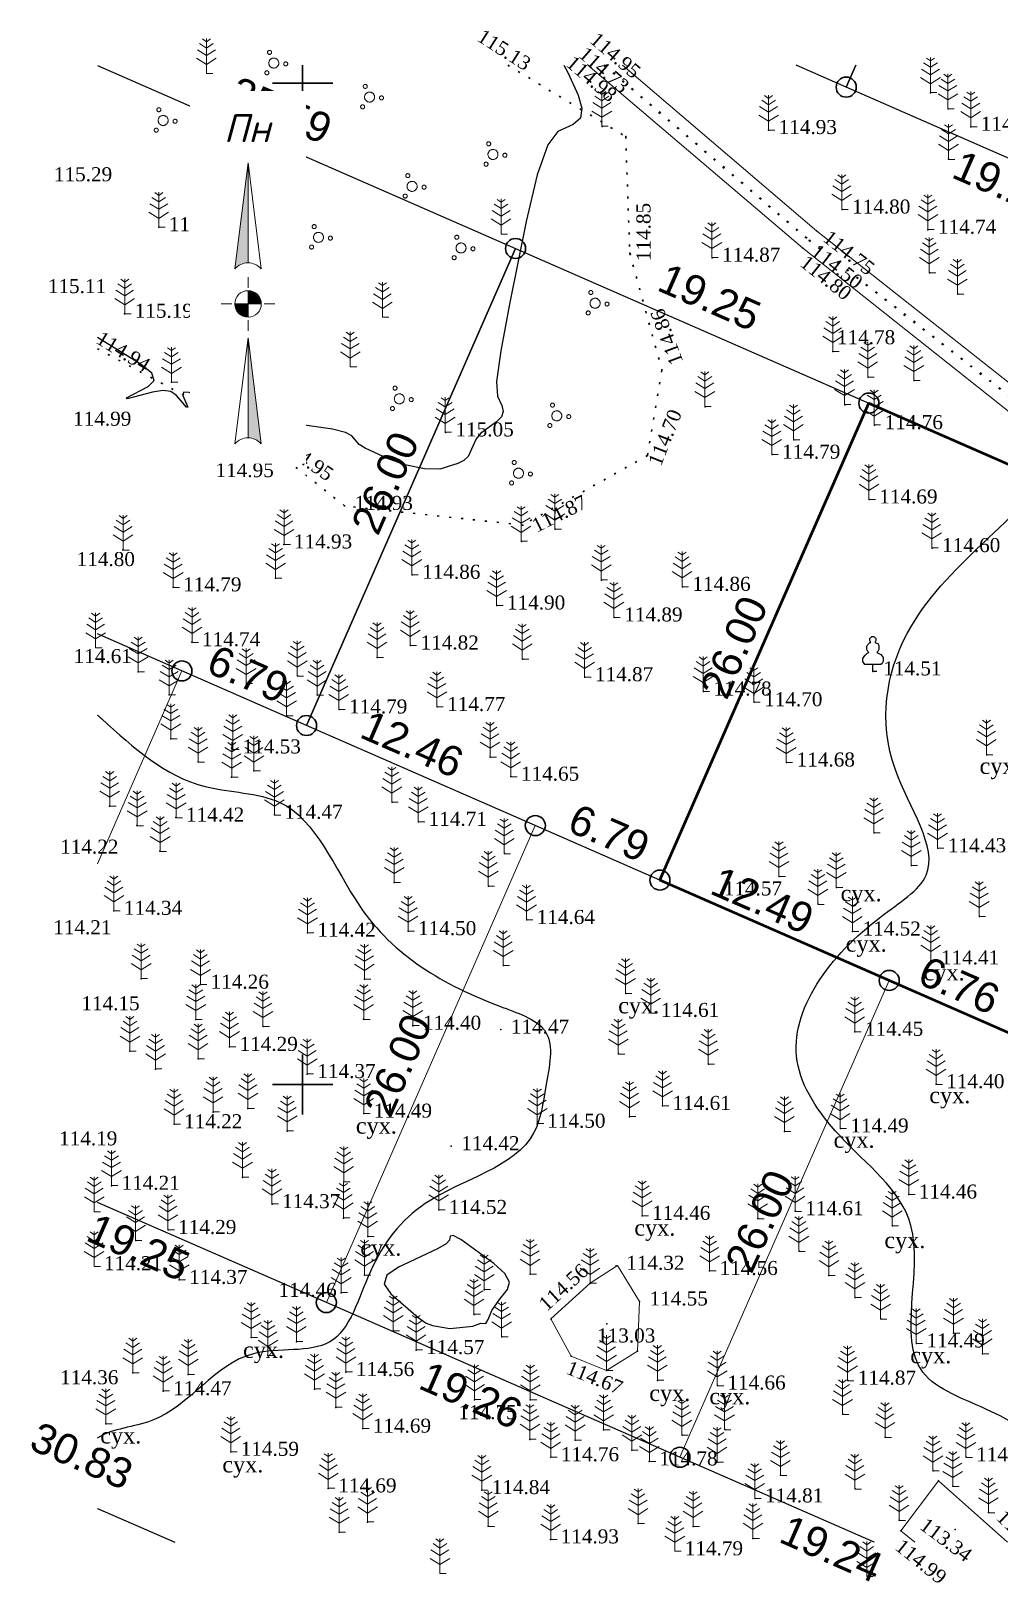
# Model space of a CAD drawing. Header units: millimetres. Extents: x 5405636.4 to 5405725, y 5524925.1 to 5525002.6.
# Drawn here: x 5405636.4 to 5405684.8, y 5524925.1 to 5525002.6 of the extents above; entities that cross this region are included whole.
import ezdxf
from ezdxf.enums import TextEntityAlignment as Align

# ---------------------------------------------------------------- set-up
doc = ezdxf.new("R2010")
doc.units = ezdxf.units.MM
doc.set_wipeout_variables(frame=1)
doc.linetypes.add('HIDDEN', pattern=[0.5, 0, -0.5])
doc.linetypes.add('суцільна', pattern=[50, 50, 0])
for name, color, linetype, lineweight in [('#Лист (текст_ПН)', 250, 'Continuous', 0), ('#Штамп', 250, 'Continuous', 0), ('11900000', 1, 'Continuous', 30), ('Контур', 7, 'HIDDEN', 30), ('рельеф', 7, 'Continuous', 0), ('ТОЧКИ', 7, 'Continuous', 30), ('усл. знак', 7, 'суцільна', 20)]:
    doc.layers.add(name, color=color, linetype=linetype, lineweight=lineweight)
for name, color, linetype in [('горизонтали', 42, 'Continuous'), ('Ділянки_Межі', 10, 'Continuous'), ('надписи', 7, 'Continuous'), ('отметки', 7, 'Continuous'), ('промеры', 185, 'Continuous'), ('Растительность', 7, 'Continuous')]:
    doc.layers.add(name, color=color, linetype=linetype)
doc.styles.get("Standard").update_dxf_attribs({"font": 'arial.ttf'})
doc.styles.add('times', font='times.ttf')
doc.styles.add('Мой_Топо', font='isocpeui.ttf')
doc.linetypes.add('канава 0', pattern='A,0.9,0,["|",Standard,S=0.25,R=0,X=0,Y=0],0.1', length=1)

# ---------------------------------------------------------------- blocks, each defined once
blk = doc.blocks.new('A$C51FE15A3')
at = {"layer": 'Растительность', "color": 94, "lineweight": 0}
for points in [[(-0.201, 1.726), (0, 1.584), (0.201, 1.726)], [(0, 1.75), (0, 0), (0.319, 0)], [(-0.447, 1.172), (0, 0.895), (0.447, 1.172)], [(-0.343, 1.489), (0, 1.267), (0.343, 1.489)], [(-0.493, 0.753), (0, 0.444), (0.493, 0.753)]]:
    blk.add_lwpolyline(points, dxfattribs=at)
blk = doc.blocks.new('A$C2ACB5305')
at = {"layer": 'Растительность'}
blk.add_lwpolyline([(0.2, 0), (0.2, 0), (0, 0), (0, 0.35), (-0.4, 0.35), (-0.5, 0.5), (-0.5, 0.65), (-0.4, 0.8), (-0.3, 0.9), (-0.2, 0.95), (-0.25, 1), (-0.3, 1.1), (-0.3, 1.25), (-0.25, 1.35), (-0.15, 1.45), (-0.1, 1.45), (-0.15, 1.55), (-0.15, 1.65), (-0.05, 1.75), (0.05, 1.75), (0.15, 1.65), (0.15, 1.55), (0.1, 1.45), (0.25, 1.4), (0.3, 1.3), (0.3, 1.1), (0.25, 1), (0.2, 0.95), (0.4, 0.85), (0.5, 0.7), (0.5, 0.5), (0.45, 0.4), (0.4, 0.35), (0, 0.35)], dxfattribs=at)
blk = doc.blocks.new('A$C72385B22')
at = {"layer": 'усл. знак'}
for centre, radius in [((0, 0), 0.625), ((-0.02, 1.49), 0.25), ((-1.29, -0.64), 0.25), ((1.28, -0.76), 0.25)]:
    blk.add_circle(centre, radius, dxfattribs=at)
blk = doc.blocks.new('*U5')
at = {"color": 0}
for points in [[(-0.113, 0), (-0.109, -0.029), (-0.097, -0.056)], [(-0.113, 0), (-0.097, -0.056), (0, 0)], [(-0.097, -0.056), (0, -0.113), (0, 0)], [(-0.097, -0.056), (-0.08, -0.08), (-0.056, -0.097)], [(-0.097, -0.056), (-0.056, -0.097), (0, -0.113)], [(-0.056, -0.097), (-0.029, -0.109), (0, -0.113)]]:
    blk.add_solid(points, dxfattribs=at)
blk = doc.blocks.new('*U6')
at = {"color": 0}
for points in [[(0, 0), (0.097, 0.056), (0, 0.113)], [(0.097, 0.056), (0.029, 0.109), (0, 0.113)], [(0, 0), (0.113, 0), (0.097, 0.056)], [(0.097, 0.056), (0.056, 0.097), (0.029, 0.109)], [(0.097, 0.056), (0.08, 0.08), (0.056, 0.097)], [(0.113, 0), (0.109, 0.029), (0.097, 0.056)]]:
    blk.add_solid(points, dxfattribs=at)
blk = doc.blocks.new('*U7')
at = {"color": 0}
for points in [[(0, -1.136), (0.021, -1.138), (0, -0.288)], [(0.021, -1.138), (0.042, -1.142), (0, -0.288)], [(0.042, -1.142), (0.062, -1.15), (0, -0.288)], [(0.062, -1.15), (0.081, -1.16), (0, -0.288)], [(0.081, -1.16), (0.098, -1.173), (0, -0.288)], [(0.098, -1.173), (0.113, -1.188), (0, -0.288)]]:
    blk.add_solid(points, dxfattribs=at)
blk = doc.blocks.new('*U8')
at = {"color": 0}
for points in [[(-0.113, 0.297), (-0.098, 0.312), (0, 1.197)], [(-0.098, 0.312), (-0.081, 0.325), (0, 1.197)], [(-0.081, 0.325), (-0.062, 0.335), (0, 1.197)], [(-0.062, 0.335), (-0.042, 0.343), (0, 1.197)], [(-0.042, 0.343), (-0.021, 0.347), (0, 1.197)], [(-0.021, 0.347), (0, 0.349), (0, 1.197)]]:
    blk.add_solid(points, dxfattribs=at)
blk = doc.blocks.new('#Північ')
at = {"color": 7}
blk.add_wipeout([(-2.901, 10.635), (2.901, 10.635), (2.901, -7.981), (-2.901, -7.981)], dxfattribs=at).dxf.layer = '#Лист (текст_ПН)'
at = {"layer": '#Лист (текст_ПН)'}
for p, q in [((-0.663, 1.748), (0, 7.043)), ((0, 7.043), (0, 2.052)), ((0, 7.043), (0.663, 1.748)), ((0, 1.337), (0, 0.807)), ((-1.337, 0), (-0.807, 0)), ((-0.662, 0), (0.662, 0)), ((0, 0.662), (0, -0.662)), ((1.337, 0), (0.807, 0)), ((0, -1.337), (0, -0.807)), ((-0.663, -6.99), (0, -1.695)), ((0, -1.695), (0.663, -6.99)), ((0, -1.695), (0, -6.686))]:
    blk.add_line(p, q, dxfattribs=at)
at = {"layer": '#Лист (текст_ПН)', "flags": 128}
for points in [[(0, 7.043), (-0.663, 1.748, -0.218585), (0, 2.052)], [(0, 0), (-0.662, 0, 0.414214), (0, -0.662)]]:
    blk.add_lwpolyline(points, format="xyb", close=True, dxfattribs=at)
at = {"layer": '#Лист (текст_ПН)'}
blk.add_circle((0, 0), 0.662, dxfattribs=at)
for centre in [(0, 1.178), (0, -7.56)]:
    blk.add_arc(centre, 0.874, 40.67981, 139.32019, dxfattribs=at)
at = {"layer": '#Лист (текст_ПН)', "xscale": 5.883850111352785, "yscale": 5.883850111352785, "zscale": 5.883850111352785}
for name in ['*U8', '*U5', '*U6', '*U7']:
    blk.add_blockref(name, (0, 0), dxfattribs=at)
at = {"layer": '#Лист (текст_ПН)', "style": 'Мой_Топо'}
blk.add_text('Пн', height=1.4, dxfattribs=at).set_placement((-1.217, 8.077))

msp = doc.modelspace()

# ---------------------------------------------------------------- linework, layer by layer
at = {"layer": '11900000', "color": 7}
for points in [[(5405650, 5524998.5, 0), (5405650, 5525000.892, 0)], [(5405650, 5524998.5, 0), (5405650, 5525000.892, 0)], [(5405648.5, 5525000, 0), (5405651.5, 5525000, 0)], [(5405648.5, 5525000, 0), (5405651.5, 5525000, 0)], [(5405650, 5524948.5, 0), (5405650, 5524951.5, 0)], [(5405650, 5524948.5, 0), (5405650, 5524951.5, 0)], [(5405648.5, 5524950, 0), (5405651.5, 5524950, 0)], [(5405648.5, 5524950, 0), (5405651.5, 5524950, 0)]]:
    msp.add_polyline3d(points, dxfattribs=at)
at = {"layer": 'горизонтали', "color": 32}
msp.add_polyline3d([(5405663.029, 5525000.892, 115), (5405663.237, 5525000.532, 115), (5405663.747, 5524999.402, 115), (5405663.937, 5524998.742, 115), (5405663.857, 5524998.252, 115), (5405663.497, 5524997.922, 115), (5405662.737, 5524997.572, 115), (5405662.227, 5524996.912, 115), (5405661.697, 5524995.422, 115), (5405661.157, 5524993.092, 115), (5405660.317, 5524988.962, 115), (5405659.887, 5524986.622, 115), (5405659.677, 5524985.092, 115), (5405659.717, 5524984.372, 115), (5405659.937, 5524983.902, 115), (5405660.007, 5524983.602, 115), (5405659.917, 5524983.332, 115), (5405659.667, 5524983.082, 115), (5405658.867, 5524982.492, 115), (5405658.657, 5524982.242, 115), (5405658.267, 5524981.352, 115), (5405658.047, 5524981.152, 115), (5405657.737, 5524981.002, 115), (5405656.847, 5524980.722, 115), (5405656.087, 5524980.732, 115), (5405655.097, 5524980.932, 115), (5405654.227, 5524981.252, 115), (5405653.127, 5524981.762, 115), (5405652.827, 5524981.952, 115), (5405652.447, 5524982.382, 115), (5405652.137, 5524982.552, 115), (5405651.487, 5524982.722, 115), (5405648.717, 5524983.112, 115), (5405647.627, 5524983.302, 115), (5405646.697, 5524983.542, 115), (5405645.927, 5524983.842, 115), (5405644.337, 5524984.552, 115), (5405644.047, 5524984.572, 115), (5405644.027, 5524984.402, 115), (5405644.267, 5524983.812, 115), (5405644.207, 5524983.812, 115), (5405643.707, 5524984.392, 115), (5405643.427, 5524984.592, 115), (5405643.027, 5524984.652, 115), (5405642.507, 5524984.562, 115), (5405641.237, 5524984.232, 115), (5405641.207, 5524984.282, 115), (5405642.297, 5524984.852, 115), (5405642.597, 5524985.152, 115), (5405642.477, 5524985.512, 115), (5405641.937, 5524985.952, 115), (5405639.757, 5524987.292, 115)], dxfattribs=at)
msp.add_polyline3d([(5405658.497, 5524937.932, 114.5), (5405658.887, 5524938.082, 114.5), (5405659.137, 5524938.052, 114.5), (5405659.257, 5524938.262, 114.5), (5405659.437, 5524938.702, 114.5), (5405659.817, 5524939.262, 114.5), (5405660.217, 5524939.762, 114.5), (5405660.317, 5524940.132, 114.5), (5405660.087, 5524940.562, 114.5), (5405659.547, 5524941.062, 114.5), (5405657.887, 5524942.262, 114.5), (5405657.517, 5524942.452, 114.5), (5405657.367, 5524942.422, 114.5), (5405657.327, 5524942.222, 114.5), (5405657.157, 5524942.042, 114.5), (5405656.727, 5524941.782, 114.5), (5405654.787, 5524940.872, 114.5), (5405654.197, 5524940.472, 114.5), (5405654.067, 5524940.032, 114.5), (5405654.397, 5524939.542, 114.5), (5405655.757, 5524938.362, 114.5), (5405656.167, 5524938.082, 114.5), (5405656.477, 5524937.952, 114.5), (5405657.347, 5524937.812, 114.5), (5405658.497, 5524937.932, 114.5)], close=True, dxfattribs=at)
for points, knots in [([(5405690.458, 5524927.14), (5405690.303, 5524927.561), (5405689.161, 5524930.365), (5405685.864, 5524933.397), (5405678.956, 5524935.57), (5405682.018, 5524943.247), (5405676.904, 5524946.848), (5405673.214, 5524952.355), (5405677.096, 5524957.454), (5405682.552, 5524960.751), (5405678.423, 5524966.21), (5405679.751, 5524974.608), (5405685.836, 5524978.206), (5405688.015, 5524981.343)], [37.826057, 37.826057, 37.826057, 37.826057, 39.162292, 46.871348, 50.794349, 58.140724, 63.904689, 68.143785, 76.466951, 79.543627, 85.063561, 91.848837, 103.526432, 103.526432, 103.526432, 103.526432]), ([(5405639.757, 5524968.444), (5405639.824, 5524968.384), (5405641.532, 5524966.842), (5405644.076, 5524964.515), (5405650.202, 5524964.634), (5405652.744, 5524957.477), (5405657.638, 5524954.587), (5405662.753, 5524952.886), (5405662.102, 5524949.951), (5405661.607, 5524946.052), (5405656.166, 5524944.905), (5405653.211, 5524941.03), (5405652.017, 5524936.245), (5405646.321, 5524937.362), (5405643.86, 5524932.976), (5405640.503, 5524932.827), (5405639.767, 5524932.346), (5405639.757, 5524932.34)], [837.668888, 837.668888, 837.668888, 837.668888, 837.921411, 844.116267, 847.912489, 854.451188, 863.209597, 865.692003, 868.370851, 870.767732, 877.245455, 881.607053, 885.661514, 889.520415, 895.583001, 898.406187, 898.444441, 898.444441, 898.444441, 898.444441])]:
    msp.add_open_spline(points, degree=3, knots=knots, dxfattribs=at)
at = {"layer": 'Ділянки_Межі', "lineweight": 25}
for points in [[(5405639.757, 5525000.872), (5405660.622, 5524991.737), (5405678.256, 5524984.017), (5405695.889, 5524976.297), (5405710.886, 5524969.741), (5405713.693, 5524976.153), (5405716.501, 5524982.565), (5405694.756, 5524992.076), (5405677.123, 5524999.796), (5405674.619, 5525000.892)], [(5405678.513, 5524927.14), (5405668.826, 5524931.381), (5405651.182, 5524939.105), (5405639.757, 5524944.107)], [(5405639.757, 5524928.83), (5405643.622, 5524927.14)]]:
    msp.add_lwpolyline(points, dxfattribs=at)
at = {"layer": 'Ділянки_Межі'}
for points in [[(5405639.757, 5525000.872), (5405660.622, 5524991.737), (5405650.195, 5524967.92), (5405643.976, 5524970.643), (5405639.757, 5524972.49)], [(5405677.603, 5525000.892), (5405677.123, 5524999.796), (5405674.619, 5525000.892)], [(5405698.616, 5525000.892), (5405694.756, 5524992.076), (5405677.123, 5524999.796)], [(5405677.123, 5524999.796), (5405677.603, 5525000.892)]]:
    msp.add_lwpolyline(points, dxfattribs=at)
msp.add_lwpolyline([(5405650.195, 5524967.92), (5405660.622, 5524991.737), (5405678.256, 5524984.017), (5405667.828, 5524960.2), (5405661.61, 5524962.923)], close=True, dxfattribs=at)
at = {"layer": 'Ділянки_Межі', "lineweight": 50}
msp.add_lwpolyline([(5405667.828, 5524960.2), (5405678.256, 5524984.017), (5405695.889, 5524976.297), (5405685.462, 5524952.48), (5405679.269, 5524955.191)], close=True, dxfattribs=at)
at = {"layer": 'Ділянки_Межі', "lineweight": 0}
for points in [[(5405639.757, 5524972.49), (5405643.976, 5524970.643), (5405639.757, 5524961.007)], [(5405639.757, 5524961.007), (5405643.976, 5524970.643), (5405650.195, 5524967.92), (5405661.61, 5524962.923), (5405651.182, 5524939.105), (5405639.757, 5524944.107)], [(5405668.826, 5524931.381), (5405679.269, 5524955.191), (5405685.462, 5524952.48), (5405696.877, 5524947.483), (5405687.97, 5524927.14)], [(5405678.513, 5524927.14), (5405668.826, 5524931.381)], [(5405639.757, 5524928.83), (5405643.622, 5524927.14)]]:
    msp.add_lwpolyline(points, dxfattribs=at)
msp.add_lwpolyline([(5405651.182, 5524939.105), (5405661.61, 5524962.923), (5405667.828, 5524960.2), (5405679.269, 5524955.191), (5405668.826, 5524931.381)], close=True, dxfattribs=at)
at = {"layer": 'Контур', "color": 7, "linetype": 'HIDDEN', "elevation": 115.325}
msp.add_lwpolyline([(5405660.236, 5525000.892), (5405666.119, 5524997.33), (5405666.325, 5524991.499), (5405667.93, 5524985.661), (5405667.205, 5524981.396), (5405660.985, 5524977.927), (5405652.094, 5524978.885), (5405647.248, 5524982.721), (5405639.757, 5524986.734)], dxfattribs=at)
at = {"layer": 'отметки', "color": 7}
for p in [(5405681.332, 5524999.519, 114.738), (5405682.204, 5524998.709, 114.688), (5405664.941, 5524997.837, 114.985), (5405683.337, 5524997.82, 114.714), (5405666.119, 5524997.33, 114.957), (5405673.253, 5524997.654, 114.931), (5405682.226, 5524996.195, 114.73), (5405645.163, 5524994.046, 115.277), (5405676.917, 5524993.682, 114.802), (5405642.823, 5524992.802, 115.238), (5405675.636, 5524992.623, 114.745), (5405681.201, 5524992.675, 114.741), (5405674.941, 5524991.774, 114.796), (5405675.281, 5524992.142, 114.498), (5405666.325, 5524991.499, 114.846), (5405670.431, 5524991.278, 114.867), (5405681.289, 5524990.52, 114.73), (5405682.687, 5524989.451, 114.714), (5405641.118, 5524988.481, 115.193), (5405676.463, 5524986.589, 114.78), (5405667.93, 5524985.661, 114.864), (5405643.453, 5524985.059, 115.006), (5405646.365, 5524984.63, 115.109), (5405678.215, 5524985.314, 114.753), (5405680.516, 5524985.143, 114.714), (5405670.084, 5524983.839, 114.868), (5405677.056, 5524983.937, 114.726), (5405647.248, 5524982.721, 114.946), (5405657.127, 5524982.554, 115.053), (5405678.542, 5524982.916, 114.761), (5405674.504, 5524982.184, 114.729), (5405648.488, 5524981.181, 114.946), (5405667.205, 5524981.396, 114.703), (5405673.424, 5524981.444, 114.792), (5405678.274, 5524979.205, 114.689), (5405652.094, 5524978.885, 114.932), (5405660.985, 5524977.927, 114.874), (5405662.608, 5524977.726, 114.903), (5405649.063, 5524976.959, 114.931), (5405660.917, 5524977.111, 114.919), (5405641.032, 5524976.686, 114.796), (5405681.406, 5524976.78, 114.597), (5405648.647, 5524975.269, 114.901), (5405655.462, 5524975.447, 114.857), (5405643.538, 5524974.819, 114.79), (5405664.913, 5524975.182, 114.838), (5405668.947, 5524974.844, 114.855), (5405659.696, 5524973.911, 114.899), (5405665.55, 5524973.314, 114.887), (5405644.475, 5524972.079, 114.737), (5405655.384, 5524971.914, 114.818), (5405653.723, 5524971.317, 114.824), (5405660.98, 5524971.234, 114.832), (5405678.47, 5524970.621, 114.51), (5405641.787, 5524970.604, 114.549), (5405647.195, 5524970.015, 114.71), (5405649.74, 5524970.393, 114.797), (5405664.085, 5524970.331, 114.866), (5405643.337, 5524969.456, 114.594), (5405650.728, 5524969.443, 114.761), (5405669.999, 5524969.614, 114.782), (5405672.53, 5524969.081, 114.704), (5405649.209, 5524968.4, 114.712), (5405651.816, 5524968.721, 114.794), (5405656.71, 5524968.845, 114.773), (5405643.416, 5524967.257, 114.575), (5405646.444, 5524966.786, 114.529), (5405644.778, 5524966.099, 114.538), (5405646.502, 5524966.724, 114.527), (5405659.363, 5524966.34, 114.677), (5405674.151, 5524966.072, 114.681), (5405684.134, 5524966.46, 114.269), (5405646.451, 5524965.345, 114.544), (5405647.564, 5524965.662, 114.556), (5405660.393, 5524965.365, 114.655), (5405640.362, 5524963.9, 114.377), (5405654.461, 5524964.099, 114.68), (5405641.731, 5524962.925, 114.36), (5405643.678, 5524963.321, 114.423), (5405648.587, 5524963.46, 114.472), (5405655.786, 5524963.109, 114.708), (5405678.514, 5524962.563, 114.587), (5405642.881, 5524961.641, 114.383), (5405660.068, 5524961.524, 114.667), (5405681.697, 5524961.788, 114.428), (5405680.39, 5524960.928, 114.532), (5405654.563, 5524960.085, 114.573), (5405659.27, 5524959.905, 114.673), (5405673.779, 5524960.379, 114.567), (5405676.641, 5524959.832, 114.567), (5405675.722, 5524958.993, 114.577), (5405640.581, 5524958.666, 114.343), (5405683.769, 5524958.379, 114.401), (5405650.238, 5524957.574, 114.418), (5405655.257, 5524957.652, 114.497), (5405661.179, 5524958.209, 114.64), (5405677.44, 5524957.632, 114.52), (5405660.016, 5524955.943, 114.591), (5405681.35, 5524956.19, 114.41), (5405641.942, 5524955.271, 114.281), (5405653.078, 5524955.258, 114.399), (5405644.906, 5524954.98, 114.261), (5405666.12, 5524954.544, 114.549), (5405667.378, 5524953.568, 114.612), (5405644.669, 5524953.238, 114.317), (5405648.022, 5524952.883, 114.348), (5405653.042, 5524953.248, 114.392), (5405655.5, 5524952.93, 114.402), (5405659.891, 5524952.736, 114.47), (5405677.562, 5524952.625, 114.447), (5405641.382, 5524951.654, 114.264), (5405644.786, 5524951.27, 114.249), (5405646.351, 5524951.872, 114.292), (5405665.762, 5524951.52, 114.826), (5405642.658, 5524950.761, 114.256), (5405650.232, 5524950.516, 114.375), (5405670.251, 5524951.014, 114.55), (5405681.615, 5524950.009, 114.398), (5405667.956, 5524948.924, 114.608), (5405645.531, 5524948.617, 114.275), (5405647.271, 5524948.788, 114.262), (5405653.049, 5524948.54, 114.492), (5405666.312, 5524948.384, 114.59), (5405643.582, 5524948.009, 114.224), (5405649.228, 5524947.67, 114.392), (5405661.705, 5524948.036, 114.499), (5405674.04, 5524947.649, 114.576), (5405676.831, 5524947.798, 114.493), (5405657.417, 5524946.914, 114.422), (5405646.998, 5524945.358, 114.335), (5405652.049, 5524945.131, 114.448), (5405640.463, 5524944.937, 114.21), (5405680.246, 5524944.499, 114.459), (5405648.471, 5524944.019, 114.365), (5405656.794, 5524943.73, 114.523), (5405674.584, 5524943.669, 114.608), (5405643.285, 5524942.73, 114.287), (5405652.03, 5524943.325, 114.407), (5405666.936, 5524943.436, 114.46), (5405672.719, 5524943.297, 114.59), (5405679.433, 5524942.941, 114.538), (5405641.667, 5524942.198, 114.319), (5405653.253, 5524942.405, 114.397), (5405674.769, 5524941.665, 114.681), (5405653.089, 5524940.477, 114.505), (5405661.347, 5524940.518, 114.528), (5405665.646, 5524940.942, 114.317), (5405670.304, 5524940.683, 114.56), (5405676.265, 5524940.462, 114.596), (5405643.841, 5524940.236, 114.371), (5405659.061, 5524939.746, 114.441), (5405664.336, 5524940.063, 114.414), (5405651.924, 5524939.59, 114.459), (5405666.811, 5524939.159, 114.545), (5405677.565, 5524939.355, 114.607), (5405658.554, 5524938.51, 114.434), (5405662.393, 5524938.284, 114.558), (5405678.846, 5524938.291, 114.539), (5405647.437, 5524937.355, 114.458), (5405654.518, 5524937.693, 114.534), (5405659.935, 5524937.387, 114.582), (5405665.171, 5524938.046, 113.032), (5405682.485, 5524937.585, 114.455), (5405649.696, 5524937.149, 114.479), (5405655.661, 5524936.732, 114.569), (5405666.713, 5524936.674, 114.534), (5405680.63, 5524937.064, 114.491), (5405683.925, 5524936.544, 114.45), (5405648.269, 5524936.467, 114.532), (5405663.402, 5524936.429, 114.67), (5405641.521, 5524935.593, 114.294), (5405644.295, 5524935.51, 114.387), (5405652.16, 5524935.637, 114.556), (5405665.162, 5524935.711, 114.575), (5405667.703, 5524935.221, 114.681), (5405677.201, 5524935.207, 114.873), (5405643.043, 5524934.68, 114.466), (5405650.591, 5524934.789, 114.639), (5405658.58, 5524934.253, 114.751), (5405661.357, 5524934.242, 114.618), (5405670.696, 5524934.962, 114.657), (5405651.662, 5524933.871, 114.532), (5405676.952, 5524933.53, 114.673), (5405640.184, 5524933.048, 114.493), (5405653, 5524932.81, 114.692), (5405665.016, 5524932.747, 114.654), (5405671.062, 5524932.762, 114.708), (5405661.336, 5524932.275, 114.768), (5405663.601, 5524932.236, 114.74), (5405668.93, 5524932.485, 114.738), (5405679.068, 5524932.38, 114.62), (5405646.409, 5524931.654, 114.585), (5405662.384, 5524931.382, 114.756), (5405666.431, 5524931.733, 114.769), (5405667.296, 5524931.171, 114.781), (5405670.688, 5524931.138, 114.786), (5405683.108, 5524931.379, 114.58), (5405673.849, 5524930.479, 114.761), (5405681.456, 5524930.708, 114.698), (5405651.277, 5524929.827, 114.688), (5405658.937, 5524929.741, 114.844), (5405677.568, 5524929.798, 114.714), (5405681.725, 5524930.212, 114.828), (5405682.451, 5524929.938, 114.775), (5405672.573, 5524929.326, 114.813), (5405653.238, 5524928.143, 114.715), (5405666.735, 5524928.07, 114.949), (5405679.773, 5524928.247, 114.992), (5405684.231, 5524928.621, 114.856), (5405651.821, 5524927.641, 114.742), (5405659.259, 5524927.933, 114.931), (5405662.375, 5524927.282, 114.931), (5405669.481, 5524927.923, 114.802), (5405672.47, 5524927.332, 114.838), (5405679.855, 5524927.699, 114.988), (5405682.554, 5524927.769, 113.341)]:
    msp.add_point(p, dxfattribs=at)
at = {"layer": 'рельеф', "color": 7, "linetype": 'канава 0'}
for points, elevation in [([(5405664.224, 5525000.892), (5405674.941, 5524991.774), (5405691.464, 5524978.656), (5405705.667, 5524967.355), (5405722.501, 5524953.541)], 113.39), ([(5405705.399, 5524968.872), (5405692.063, 5524979.656), (5405675.636, 5524992.623), (5405665.959, 5525000.892)], 113.66), ([(5405681.725, 5524930.212), (5405679.855, 5524927.699), (5405680.553, 5524927.14)], 114.828), ([(5405685.169, 5524927.14), (5405681.725, 5524930.212)], 114.828)]:
    msp.add_lwpolyline(points, dxfattribs=dict(at, elevation=elevation))
at = {"layer": 'рельеф', "color": 7, "linetype": 'HIDDEN', "lineweight": 40, "elevation": 113.4}
msp.add_lwpolyline([(5405665.043, 5525000.892), (5405675.27, 5524992.15), (5405691.8, 5524979.29), (5405705.88, 5524967.78), (5405722.501, 5524954.297)], dxfattribs=at)
at = {"layer": 'рельеф', "color": 7, "linetype": 'канава 0', "ltscale": 0.4, "elevation": 114.41}
msp.add_lwpolyline([(5405664.34, 5524940.07), (5405662.39, 5524938.29), (5405663.4, 5524936.43), (5405665.16, 5524935.72), (5405666.71, 5524936.68), (5405666.81, 5524939.16), (5405665.714, 5524940.95), (5405664.34, 5524940.07)], dxfattribs=at)
at = {"layer": 'ТОЧКИ'}
for centre in [(5405677.123, 5524999.796), (5405660.622, 5524991.737), (5405678.256, 5524984.017), (5405643.976, 5524970.643, 107.24), (5405650.195, 5524967.92, 107.24), (5405661.61, 5524962.923, 107.24), (5405667.828, 5524960.2, 107.24), (5405679.269, 5524955.191, 107.24), (5405651.182, 5524939.105), (5405668.826, 5524931.381, 107.24)]:
    msp.add_circle(centre, 0.5, dxfattribs=at)

# ---------------------------------------------------------------- block references
at = {"layer": 'Растительность', "color": 7}
for name, p in [('A$C51FE15A3', (5405645.198, 5525000.481, 115.35)), ('A$C51FE15A3', (5405681.33, 5524999.52, 114.74)), ('A$C51FE15A3', (5405682.2, 5524998.71, 114.69)), ('A$C51FE15A3', (5405664.93, 5524997.85, 114.99)), ('A$C51FE15A3', (5405673.25, 5524997.65, 114.93)), ('A$C51FE15A3', (5405683.34, 5524997.82, 114.71)), ('A$C51FE15A3', (5405682.23, 5524996.19, 114.73)), ('A$C51FE15A3', (5405676.9, 5524993.69, 114.8)), ('A$C51FE15A3', (5405642.82, 5524992.8, 115.24)), ('A$C51FE15A3', (5405659.902, 5524992.461, 114.99)), ('A$C51FE15A3', (5405681.2, 5524992.68, 114.74)), ('A$C51FE15A3', (5405670.42, 5524991.29, 114.87)), ('A$C51FE15A3', (5405681.27, 5524990.53, 114.73)), ('A$C51FE15A3', (5405682.67, 5524989.46, 114.71)), ('A$C51FE15A3', (5405641.12, 5524988.48, 115.19)), ('A$C51FE15A3', (5405648.987, 5524988.313, 115.006)), ('A$C51FE15A3', (5405653.978, 5524988.304, 115.277)), ('A$C51FE15A3', (5405676.45, 5524986.6, 114.78)), ('A$C51FE15A3', (5405652.377, 5524985.826, 115.109)), ('A$C51FE15A3', (5405678.2, 5524985.32, 114.75)), ('A$C51FE15A3', (5405680.5, 5524985.15, 114.71)), ('A$C51FE15A3', (5405643.453, 5524985.059, 115.006)), ('A$C51FE15A3', (5405646.37, 5524984.63, 115.11)), ('A$C51FE15A3', (5405670.07, 5524983.85, 114.87)), ('A$C51FE15A3', (5405677.04, 5524983.95, 114.73)), ('A$C51FE15A3', (5405678.52, 5524982.93, 114.76)), ('A$C51FE15A3', (5405657.11, 5524982.56, 115.05)), ('A$C51FE15A3', (5405674.49, 5524982.19, 114.73)), ('A$C51FE15A3', (5405673.41, 5524981.45, 114.79)), ('A$C51FE15A3', (5405648.49, 5524981.18, 114.95)), ('A$C51FE15A3', (5405678.26, 5524979.21, 114.69)), ('A$C51FE15A3', (5405662.59, 5524977.73, 114.9)), ('A$C51FE15A3', (5405641.04, 5524976.68, 114.8)), ('A$C51FE15A3', (5405649.07, 5524976.96, 114.93)), ('A$C51FE15A3', (5405660.9, 5524977.12, 114.92)), ('A$C51FE15A3', (5405681.39, 5524976.79, 114.6)), ('A$C51FE15A3', (5405648.65, 5524975.27, 114.9)), ('A$C51FE15A3', (5405655.45, 5524975.45, 114.86)), ('A$C51FE15A3', (5405664.9, 5524975.19, 114.84)), ('A$C51FE15A3', (5405643.54, 5524974.81, 114.79)), ('A$C51FE15A3', (5405668.93, 5524974.85, 114.86)), ('A$C51FE15A3', (5405659.68, 5524973.91, 114.9)), ('A$C51FE15A3', (5405665.53, 5524973.32, 114.89)), ('A$C51FE15A3', (5405644.48, 5524972.07, 114.74)), ('A$C51FE15A3', (5405639.67, 5524971.8, 114.61)), ('A$C51FE15A3', (5405653.71, 5524971.32, 114.82)), ('A$C51FE15A3', (5405655.37, 5524971.92, 114.82)), ('A$C51FE15A3', (5405660.96, 5524971.24, 114.83)), ('A$C51FE15A3', (5405641.79, 5524970.6, 114.55)), ('A$C2ACB5305', (5405678.46, 5524970.62, 114.51)), ('A$C51FE15A3', (5405647.18, 5524970.02, 114.71)), ('A$C51FE15A3', (5405649.73, 5524970.39, 114.8)), ('A$C51FE15A3', (5405664.07, 5524970.33, 114.87)), ('A$C51FE15A3', (5405643.34, 5524969.45, 114.59)), ('A$C51FE15A3', (5405650.72, 5524969.44, 114.76)), ('A$C51FE15A3', (5405669.98, 5524969.62, 114.78)), ('A$C51FE15A3', (5405672.51, 5524969.08, 114.7)), ('A$C51FE15A3', (5405649.2, 5524968.4, 114.71)), ('A$C51FE15A3', (5405651.8, 5524968.72, 114.79)), ('A$C51FE15A3', (5405656.7, 5524968.85, 114.77)), ('A$C51FE15A3', (5405643.42, 5524967.25, 114.57)), ('A$C51FE15A3', (5405646.51, 5524966.72, 114.53)), ('A$C51FE15A3', (5405644.78, 5524966.09, 114.54)), ('A$C51FE15A3', (5405659.35, 5524966.34, 114.68)), ('A$C51FE15A3', (5405674.13, 5524966.07, 114.68)), ('A$C51FE15A3', (5405684.12, 5524966.46, 114.27)), ('A$C51FE15A3', (5405646.46, 5524965.34, 114.54)), ('A$C51FE15A3', (5405647.57, 5524965.65, 114.56)), ('A$C51FE15A3', (5405660.38, 5524965.36, 114.65)), ('A$C51FE15A3', (5405640.37, 5524963.89, 114.38)), ('A$C51FE15A3', (5405648.59, 5524963.45, 114.47)), ('A$C51FE15A3', (5405654.45, 5524964.1, 114.68)), ('A$C51FE15A3', (5405641.74, 5524962.91, 114.36)), ('A$C51FE15A3', (5405643.69, 5524963.31, 114.42)), ('A$C51FE15A3', (5405655.77, 5524963.11, 114.71)), ('A$C51FE15A3', (5405678.5, 5524962.56, 114.59)), ('A$C51FE15A3', (5405642.89, 5524961.63, 114.38)), ('A$C51FE15A3', (5405660.06, 5524961.52, 114.67)), ('A$C51FE15A3', (5405681.68, 5524961.79, 114.43)), ('A$C51FE15A3', (5405673.77, 5524960.38, 114.57)), ('A$C51FE15A3', (5405680.37, 5524960.93, 114.53)), ('A$C51FE15A3', (5405654.57, 5524960.08, 114.57)), ('A$C51FE15A3', (5405659.26, 5524959.9, 114.67)), ('A$C51FE15A3', (5405676.63, 5524959.83, 114.57)), ('A$C51FE15A3', (5405675.71, 5524958.99, 114.58)), ('A$C51FE15A3', (5405640.58, 5524958.67, 114.34)), ('A$C51FE15A3', (5405661.17, 5524958.21, 114.64)), ('A$C51FE15A3', (5405683.76, 5524958.38, 114.4)), ('A$C51FE15A3', (5405650.24, 5524957.57, 114.42)), ('A$C51FE15A3', (5405655.26, 5524957.65, 114.5)), ('A$C51FE15A3', (5405677.43, 5524957.63, 114.52)), ('A$C51FE15A3', (5405660.01, 5524955.94, 114.59)), ('A$C51FE15A3', (5405681.34, 5524956.19, 114.41)), ('A$C51FE15A3', (5405641.94, 5524955.28, 114.28)), ('A$C51FE15A3', (5405644.9, 5524954.99, 114.26)), ('A$C51FE15A3', (5405653.08, 5524955.25, 114.4)), ('A$C51FE15A3', (5405666.11, 5524954.54, 114.55)), ('A$C51FE15A3', (5405667.37, 5524953.56, 114.61)), ('A$C51FE15A3', (5405644.67, 5524953.24, 114.32)), ('A$C51FE15A3', (5405648.02, 5524952.89, 114.35)), ('A$C51FE15A3', (5405653.05, 5524953.24, 114.39)), ('A$C51FE15A3', (5405655.5, 5524952.94, 114.4)), ('A$C51FE15A3', (5405677.55, 5524952.62, 114.45)), ('A$C51FE15A3', (5405646.35, 5524951.88, 114.29)), ('A$C51FE15A3', (5405641.38, 5524951.66, 114.26)), ('A$C51FE15A3', (5405644.78, 5524951.28, 114.25)), ('A$C51FE15A3', (5405665.75, 5524951.51, 114.83)), ('A$C51FE15A3', (5405642.66, 5524950.77, 114.26)), ('A$C51FE15A3', (5405650.23, 5524950.52, 114.37)), ('A$C51FE15A3', (5405670.24, 5524951.01, 114.55)), ('A$C51FE15A3', (5405681.61, 5524950, 114.4)), ('A$C51FE15A3', (5405647.27, 5524948.8, 114.26)), ('A$C51FE15A3', (5405667.96, 5524948.93, 114.61)), ('A$C51FE15A3', (5405643.58, 5524948.02, 114.22)), ('A$C51FE15A3', (5405645.53, 5524948.63, 114.28)), ('A$C51FE15A3', (5405653.05, 5524948.54, 114.49)), ('A$C51FE15A3', (5405661.71, 5524948.04, 114.5)), ('A$C51FE15A3', (5405666.31, 5524948.39, 114.59)), ('A$C51FE15A3', (5405649.23, 5524947.68, 114.39)), ('A$C51FE15A3', (5405674.04, 5524947.65, 114.58)), ('A$C51FE15A3', (5405676.82, 5524947.79, 114.49)), ('A$C51FE15A3', (5405640.46, 5524944.95, 114.21)), ('A$C51FE15A3', (5405647, 5524945.37, 114.33)), ('A$C51FE15A3', (5405652.05, 5524945.14, 114.45)), ('A$C51FE15A3', (5405680.25, 5524944.5, 114.46)), ('A$C51FE15A3', (5405639.6, 5524943.64, 114.27)), ('A$C51FE15A3', (5405648.47, 5524944.03, 114.37)), ('A$C51FE15A3', (5405652.03, 5524943.33, 114.41)), ('A$C51FE15A3', (5405656.79, 5524943.74, 114.52)), ('A$C51FE15A3', (5405666.94, 5524943.44, 114.46)), ('A$C51FE15A3', (5405674.57, 5524943.66, 114.61)), ('A$C51FE15A3', (5405643.28, 5524942.74, 114.29)), ('A$C51FE15A3', (5405672.71, 5524943.29, 114.59)), ('A$C51FE15A3', (5405679.42, 5524942.93, 114.54)), ('A$C51FE15A3', (5405641.66, 5524942.21, 114.32)), ('A$C51FE15A3', (5405653.25, 5524942.41, 114.4)), ('A$C51FE15A3', (5405674.76, 5524941.66, 114.68)), ('A$C51FE15A3', (5405639.59, 5524940.91, 114.21)), ('A$C51FE15A3', (5405643.84, 5524940.24, 114.37)), ('A$C51FE15A3', (5405653.09, 5524940.48, 114.5)), ('A$C51FE15A3', (5405661.35, 5524940.52, 114.53)), ('A$C51FE15A3', (5405670.31, 5524940.69, 114.56)), ('A$C51FE15A3', (5405676.26, 5524940.45, 114.6)), ('A$C51FE15A3', (5405651.92, 5524939.6, 114.46)), ('A$C51FE15A3', (5405659.06, 5524939.75, 114.44)), ('A$C51FE15A3', (5405664.34, 5524940.07, 114.41)), ('A$C51FE15A3', (5405677.56, 5524939.35, 114.61)), ('A$C51FE15A3', (5405658.55, 5524938.52, 114.43)), ('A$C51FE15A3', (5405678.84, 5524938.28, 114.54)), ('A$C51FE15A3', (5405647.43, 5524937.36, 114.46)), ('A$C51FE15A3', (5405649.69, 5524937.16, 114.48)), ('A$C51FE15A3', (5405654.52, 5524937.7, 114.53)), ('A$C51FE15A3', (5405659.93, 5524937.39, 114.58)), ('A$C51FE15A3', (5405682.48, 5524937.58, 114.46)), ('A$C51FE15A3', (5405648.27, 5524936.47, 114.53)), ('A$C51FE15A3', (5405655.66, 5524936.74, 114.57)), ('A$C51FE15A3', (5405680.62, 5524937.06, 114.49)), ('A$C51FE15A3', (5405683.92, 5524936.54, 114.45)), ('A$C51FE15A3', (5405641.52, 5524935.6, 114.29)), ('A$C51FE15A3', (5405652.16, 5524935.64, 114.56)), ('A$C51FE15A3', (5405665.16, 5524935.72, 114.41)), ('A$C51FE15A3', (5405644.29, 5524935.52, 114.39)), ('A$C51FE15A3', (5405650.59, 5524934.79, 114.64)), ('A$C51FE15A3', (5405667.7, 5524935.23, 114.68)), ('A$C51FE15A3', (5405670.69, 5524934.95, 114.66)), ('A$C51FE15A3', (5405677.19, 5524935.19, 114.87)), ('A$C51FE15A3', (5405643.04, 5524934.69, 114.47)), ('A$C51FE15A3', (5405658.58, 5524934.26, 114.75)), ('A$C51FE15A3', (5405661.36, 5524934.25, 114.62)), ('A$C51FE15A3', (5405651.66, 5524933.88, 114.53)), ('A$C51FE15A3', (5405676.94, 5524933.52, 114.67)), ('A$C51FE15A3', (5405640.18, 5524933.05, 114.49)), ('A$C51FE15A3', (5405653, 5524932.81, 114.69)), ('A$C51FE15A3', (5405665.02, 5524932.75, 114.65)), ('A$C51FE15A3', (5405668.92, 5524932.48, 114.74)), ('A$C51FE15A3', (5405671.05, 5524932.75, 114.71)), ('A$C51FE15A3', (5405661.34, 5524932.28, 114.77)), ('A$C51FE15A3', (5405663.6, 5524932.24, 114.74)), ('A$C51FE15A3', (5405666.43, 5524931.74, 114.77)), ('A$C51FE15A3', (5405679.06, 5524932.37, 114.62)), ('A$C51FE15A3', (5405646.41, 5524931.66, 114.59)), ('A$C51FE15A3', (5405662.38, 5524931.38, 114.76)), ('A$C51FE15A3', (5405667.3, 5524931.17, 114.78)), ('A$C51FE15A3', (5405670.68, 5524931.13, 114.79)), ('A$C51FE15A3', (5405683.1, 5524931.37, 114.58)), ('A$C51FE15A3', (5405673.84, 5524930.47, 114.76)), ('A$C51FE15A3', (5405681.45, 5524930.7, 114.7)), ('A$C51FE15A3', (5405651.28, 5524929.83, 114.69)), ('A$C51FE15A3', (5405658.94, 5524929.74, 114.84)), ('A$C51FE15A3', (5405677.56, 5524929.79, 114.71)), ('A$C51FE15A3', (5405682.44, 5524929.92, 114.78)), ('A$C51FE15A3', (5405672.56, 5524929.32, 114.81)), ('A$C51FE15A3', (5405684.22, 5524928.61, 114.86)), ('A$C51FE15A3', (5405653.24, 5524928.15, 114.72)), ('A$C51FE15A3', (5405659.26, 5524927.93, 114.93)), ('A$C51FE15A3', (5405666.74, 5524928.07, 114.95)), ('A$C51FE15A3', (5405669.48, 5524927.93, 114.8)), ('A$C51FE15A3', (5405679.76, 5524928.23, 114.99)), ('A$C51FE15A3', (5405651.82, 5524927.64, 114.74)), ('A$C51FE15A3', (5405662.38, 5524927.28, 114.93)), ('A$C51FE15A3', (5405672.47, 5524927.33, 114.84)), ('A$C51FE15A3', (5405668.57, 5524926.69, 114.79)), ('A$C51FE15A3', (5405656.85, 5524925.58, 114.87)), ('A$C51FE15A3', (5405678.15, 5524925.43, 114.77))]:
    msp.add_blockref(name, p, dxfattribs=at)
at = {"layer": 'Растительность', "color": 7, "rotation": 0.9275955772493227}
msp.add_blockref('A$C2ACB5305', (5405645.16, 5524994.05, 115.28), dxfattribs=at)
at = {"layer": 'усл. знак', "color": 7, "linetype": 'суцільна', "lineweight": 13, "xscale": 0.3999999998750298, "yscale": 0.3999999998750298, "zscale": 0.3999999998750298, "rotation": 265.3647753868261}
for p in [(5405648.56, 5525000.996), (5405653.338, 5524999.298), (5405643.038, 5524998.131), (5405659.497, 5524996.433), (5405655.462, 5524994.841), (5405650.79, 5524992.295), (5405657.904, 5524991.764), (5405647.286, 5524988.899), (5405664.593, 5524989.006), (5405654.825, 5524984.231), (5405662.682, 5524983.382), (5405660.771, 5524980.517)]:
    msp.add_blockref('A$C72385B22', p, dxfattribs=at)

# ---------------------------------------------------------------- texts
at = {"layer": 'надписи', "color": 7, "style": 'times'}
for p in [(5405683.779, 5524966.301, 111.861), (5405676.844, 5524959.944, 111.861), (5405677.099, 5524957.428, 111.861), (5405680.985, 5524955.99, 111.861), (5405665.745, 5524954.344, 111.861), (5405681.271, 5524949.861, 111.861), (5405652.653, 5524948.34, 111.861), (5405676.493, 5524947.634, 111.861), (5405666.55, 5524943.246, 111.861), (5405652.878, 5524942.246, 111.861), (5405679.029, 5524942.623, 111.861), (5405647.026, 5524937.142, 111.861), (5405680.32, 5524936.874, 111.861), (5405667.297, 5524934.99, 111.861), (5405670.295, 5524934.826, 111.861), (5405639.899, 5524932.868, 111.861), (5405645.992, 5524931.423, 111.861)]:
    msp.add_text('сух.', height=0.8, dxfattribs=at).set_placement(p, align=Align.TOP_LEFT)
at = {"layer": 'отметки', "color": 7, "style": 'times'}
for s, rotation, p in [('115.13', 327.38666, (5405659.025, 5525002.74, 115.131)), ('114.95', 319.48538, (5405664.731, 5525002.599, 114.949)), ('114.73', 319.0267, (5405664.177, 5525001.876, 114.731)), ('114.98', 319.60764, (5405663.541, 5525001.429, 114.98)), ('114.85', 90, (5405666.658, 5524991.107, 114.846)), ('114.75', 321.71346, (5405676.338, 5524992.706, 114.745)), ('114.50', 322.11782, (5405675.734, 5524992.014, 114.498)), ('114.80', 321.55311, (5405675.194, 5524991.461, 114.796)), ('114.86', 110.48971, (5405668.348, 5524985.832, 114.864)), ('114.94', 328.65063, (5405639.99, 5524987.653, 114.937)), ('114.70', 68.35089, (5405667.217, 5524981.078, 114.703)), ('114.95', 325.53281, (5405649.224, 5524982.31, 114.946)), ('114.87', 26.54379, (5405661.352, 5524978.158, 114.874)), ('114.56', 42.39047, (5405661.705, 5524939.152, 114.558)), ('114.67', 338.0304, (5405663.355, 5524936.226, 114.67)), ('113.34', 323.40069, (5405681.149, 5524928.411, 113.341)), ('114.89', 316.18008, (5405685.05, 5524928.819, 114.894)), ('114.99', 321.27236, (5405679.946, 5524927.362, 114.828))]:
    msp.add_text(s, height=0.7, rotation=rotation, dxfattribs=at).set_placement(p, align=Align.TOP_LEFT)
for s, p in [('114.93', (5405673.753, 5524998.154, 114.931)), ('114.71', (5405683.837, 5524998.32, 114.714)), ('115.29', (5405637.588, 5524995.796, 115.285)), ('115.28', (5405645.663, 5524994.546, 115.277)), ('114.80', (5405677.417, 5524994.182, 114.802)), ('115.24', (5405643.323, 5524993.302, 115.238)), ('114.74', (5405681.701, 5524993.175, 114.741)), ('114.87', (5405670.931, 5524991.778, 114.867)), ('115.11', (5405637.286, 5524990.21, 115.108)), ('115.19', (5405641.618, 5524988.981, 115.193)), ('114.78', (5405676.66, 5524987.658, 114.78)), ('115.11', (5405646.865, 5524985.13, 115.109)), ('114.99', (5405638.543, 5524983.59, 114.994)), ('115.05', (5405657.627, 5524983.054, 115.053)), ('114.76', (5405679.042, 5524983.416, 114.761)), ('114.79', (5405673.924, 5524981.944, 114.792)), ('114.95', (5405645.652, 5524981.021, 114.946)), ('114.93', (5405652.594, 5524979.385, 114.932)), ('114.69', (5405678.774, 5524979.705, 114.689)), ('114.93', (5405649.563, 5524977.459, 114.931)), ('114.60', (5405681.906, 5524977.28, 114.597)), ('114.80', (5405638.722, 5524976.58, 114.796)), ('114.79', (5405644.038, 5524975.319, 114.79)), ('114.86', (5405655.962, 5524975.947, 114.857)), ('114.86', (5405669.447, 5524975.344, 114.855)), ('114.90', (5405660.196, 5524974.411, 114.899)), ('114.89', (5405666.05, 5524973.814, 114.887)), ('114.74', (5405644.975, 5524972.579, 114.737)), ('114.82', (5405655.884, 5524972.414, 114.818)), ('114.61', (5405638.57, 5524971.738, 114.61)), ('114.87', (5405664.585, 5524970.831, 114.866)), ('114.51', (5405678.97, 5524971.121, 114.51)), ('114.78', (5405670.499, 5524970.114, 114.782)), ('114.79', (5405652.316, 5524969.221, 114.794)), ('114.77', (5405657.21, 5524969.345, 114.773)), ('114.70', (5405673.03, 5524969.581, 114.704)), ('114.53', (5405647.002, 5524967.224, 114.527)), ('114.68', (5405674.651, 5524966.572, 114.681)), ('114.65', (5405660.893, 5524965.865, 114.655)), ('114.42', (5405644.178, 5524963.821, 114.423)), ('114.47', (5405649.087, 5524963.96, 114.472)), ('114.71', (5405656.286, 5524963.609, 114.708)), ('114.22', (5405637.899, 5524962.222, 114.221)), ('114.43', (5405682.197, 5524962.288, 114.428)), ('114.57', (5405671.014, 5524960.133, 114.567)), ('114.34', (5405641.081, 5524959.166, 114.343)), ('114.64', (5405661.679, 5524958.709, 114.64)), ('114.21', (5405637.552, 5524958.197, 114.205)), ('114.42', (5405650.738, 5524958.074, 114.418)), ('114.50', (5405655.757, 5524958.152, 114.497)), ('114.52', (5405677.94, 5524958.132, 114.52)), ('114.41', (5405681.85, 5524956.69, 114.41)), ('114.26', (5405645.406, 5524955.48, 114.261)), ('114.15', (5405638.958, 5524954.401, 114.154)), ('114.61', (5405667.878, 5524954.068, 114.612)), ('114.40', (5405656, 5524953.43, 114.402)), ('114.47', (5405660.391, 5524953.236, 114.47)), ('114.45', (5405678.062, 5524953.125, 114.447)), ('114.29', (5405646.851, 5524952.372, 114.292)), ('114.37', (5405650.732, 5524951.016, 114.375)), ('114.40', (5405682.115, 5524950.509, 114.398)), ('114.49', (5405653.549, 5524949.04, 114.492)), ('114.61', (5405668.456, 5524949.424, 114.608)), ('114.22', (5405644.082, 5524948.509, 114.224)), ('114.50', (5405662.205, 5524948.536, 114.499)), ('114.49', (5405677.331, 5524948.298, 114.493)), ('114.19', (5405637.845, 5524947.656, 114.187)), ('114.42', (5405657.917, 5524947.414, 114.422)), ('114.21', (5405640.963, 5524945.437, 114.21)), ('114.37', (5405648.971, 5524944.519, 114.365)), ('114.46', (5405680.746, 5524944.999, 114.459)), ('114.52', (5405657.294, 5524944.23, 114.523)), ('114.46', (5405667.436, 5524943.936, 114.46)), ('114.61', (5405675.084, 5524944.169, 114.608)), ('114.29', (5405643.785, 5524943.23, 114.287)), ('114.21', (5405640.086, 5524941.423, 114.212)), ('114.32', (5405666.146, 5524941.442, 114.317)), ('114.56', (5405670.804, 5524941.183, 114.56)), ('114.37', (5405644.341, 5524940.736, 114.371)), ('114.46', (5405648.793, 5524940.09, 114.459)), ('114.55', (5405667.311, 5524939.659, 114.545)), ('113.03', (5405664.692, 5524937.814, 113.032)), ('114.49', (5405681.13, 5524937.564, 114.491)), ('114.57', (5405656.161, 5524937.232, 114.569)), ('114.56', (5405652.66, 5524936.137, 114.556)), ('114.36', (5405637.897, 5524935.727, 114.358)), ('114.47', (5405643.543, 5524935.18, 114.466)), ('114.66', (5405671.196, 5524935.462, 114.657)), ('114.87', (5405677.701, 5524935.707, 114.873)), ('114.75', (5405657.77, 5524933.983, 114.751)), ('114.69', (5405653.5, 5524933.31, 114.692)), ('114.59', (5405646.909, 5524932.154, 114.585)), ('114.76', (5405662.884, 5524931.882, 114.756)), ('114.58', (5405683.608, 5524931.879, 114.58)), ('114.78', (5405667.796, 5524931.671, 114.781)), ('114.69', (5405651.777, 5524930.327, 114.688)), ('114.84', (5405659.437, 5524930.241, 114.844)), ('114.81', (5405673.073, 5524929.826, 114.813)), ('114.93', (5405662.875, 5524927.782, 114.931)), ('114.79', (5405669.069, 5524927.186, 114.789))]:
    msp.add_text(s, height=0.7, dxfattribs=at).set_placement(p, align=Align.TOP_LEFT)
at = {"layer": 'промеры', "char_height": 1.5, "attachment_point": 1}
for s, insert, rotation in [('25.59', (5405646.807, 5525000.379), 336.4763), ('19.25', (5405682.912, 5524996.687), 336.35584), ('19.25', (5405668.215, 5524991.053), 336.35584), ('26.00', (5405652.378, 5524977.938), 66.37949), ('26.00', (5405669.782, 5524969.736), 66.37949), ('6.79', (5405645.708, 5524971.993, 107.24), 336.4763), ('12.46', (5405653.368, 5524968.732, 107.24), 336.4763), ('6.79', (5405663.726, 5524964.056, 107.24), 336.4763), ('12.49', (5405670.846, 5524960.929), 336.4763), ('6.76', (5405681.198, 5524956.453), 336.4763), ('26.00', (5405653.007, 5524948.87), 66.37949), ('26.00', (5405671.031, 5524941.109, 107.24), 65.31556), ('19.25', (5405639.714, 5524943.61), 336.35584), ('19.26', (5405656.305, 5524936.225), 336.35584), ('30.83', (5405636.879, 5524933.196), 336.3783), ('19.24', (5405674.293, 5524928.554), 336.35584)]:
    msp.add_mtext(s, dxfattribs=dict(at, insert=insert, rotation=rotation))

# ---------------------------------------------------------------- next in the draw order: block references
at = {"layer": '#Штамп'}
msp.add_blockref('#Північ', (5405647.274, 5524988.969, 357.373), dxfattribs=at)

doc.saveas('drawing.dxf')
